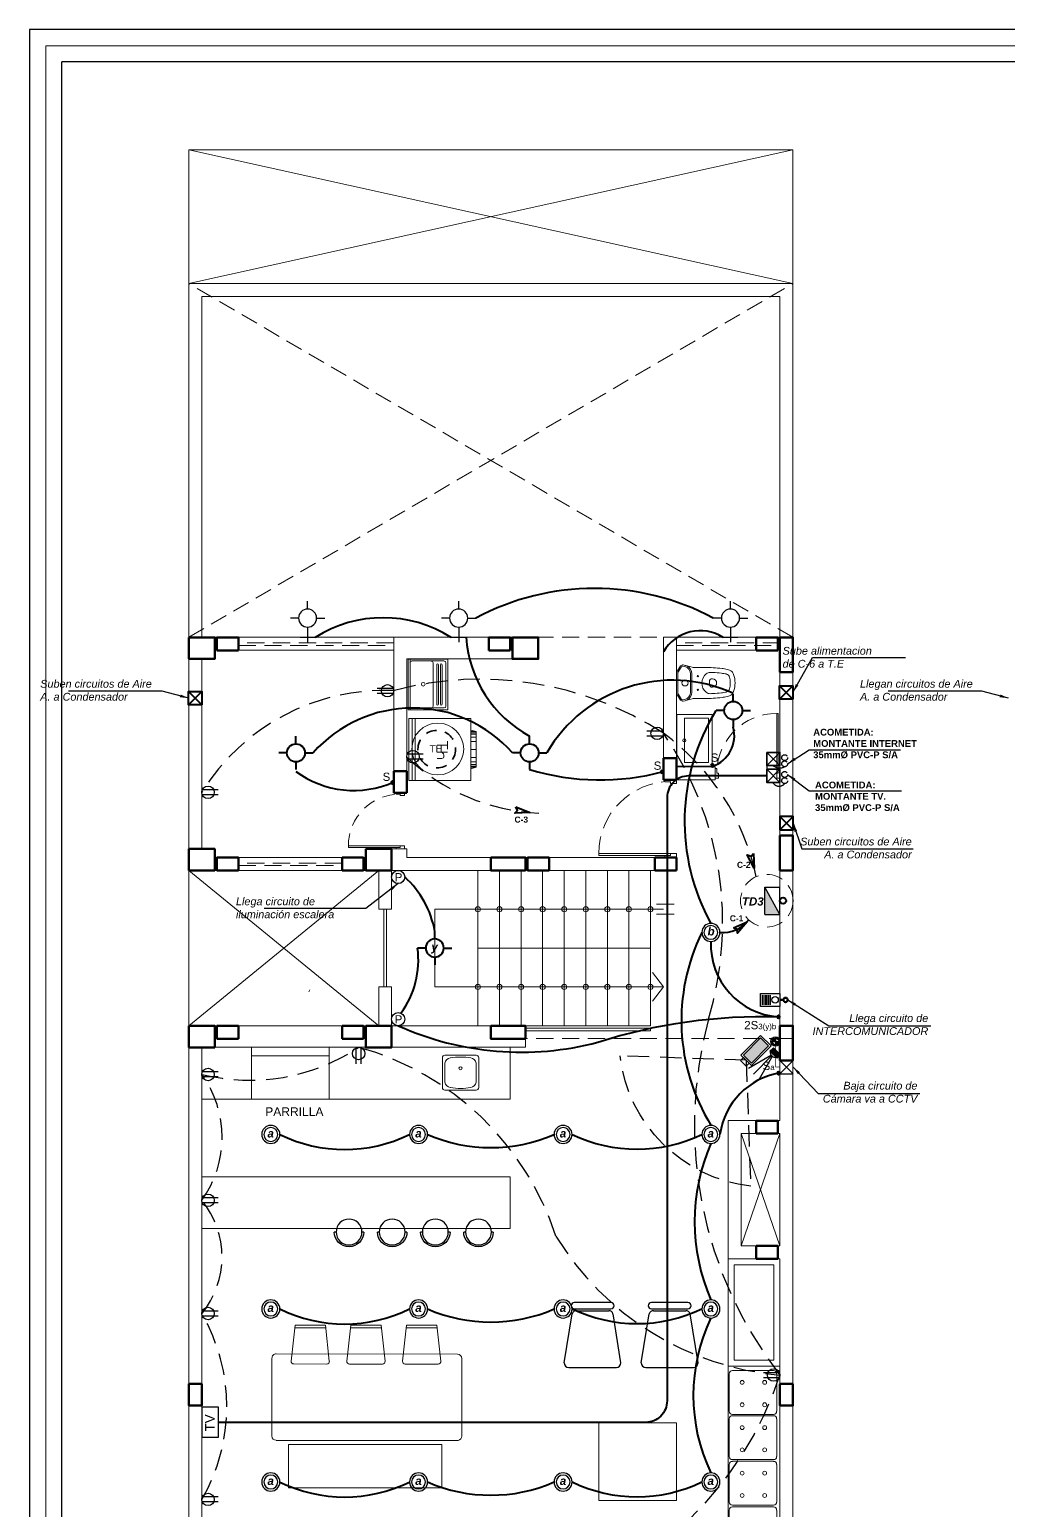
# Model space of a CAD drawing. Header units: millimetres. Extents: x 821 to 906, y 83 to 185.
# Drawn here: x 869.09 to 880.43, y 91.86 to 109.02 of the extents above; entities that cross this region are included whole.
import ezdxf

# ---------------------------------------------------------------- set-up
doc = ezdxf.new("R2010")
doc.units = ezdxf.units.MM
for name, pattern in [('ACAD_ISO04W100', [30, 24, -3, 0, -3]), ('ACAD_ISO05W100', [33, 24, -3, 0, -3, 0, -3]), ('ACAD_ISO12W100', [21, 12, -3, 0, -3, 0, -3]), ('DASHED', [0.75, 0.5, -0.25]), ('HIDDEN', [0.375, 0.25, -0.125]), ('HIDDEN2', [0.1875, 0.125, -0.0625])]:
    doc.linetypes.add(name, pattern=pattern)
for name, color, linetype, lineweight in [('ACOMETIDA', 6, 'ACAD_ISO04W100', 60), ('C.EMPOTRADO EN PARED Y TECHO', 210, 'Continuous', 40), ('Centros de Luz', 150, 'Continuous', 30), ('COLUMNAS', 3, 'Continuous', 80), ('IE-circuito alumbrado', 30, 'Continuous', 40), ('INTERRUPTORES', 1, 'Continuous', 25), ('Muro Alto', 1, 'Continuous', 80), ('MURO ALTO.IZQ', 7, 'Continuous', 60), ('Muro sin techar', 160, 'Continuous', 40), ('P6', 255, 'Continuous', 20), ('PISO BAJO', 252, 'Continuous', 5), ('red alumbrado', 41, 'Continuous', 35), ('red tomacorriente', 25, 'Continuous', 30), ('redaguacaliente', 30, 'ACAD_ISO12W100', 50), ('REDTVCABLE', 140, 'TV_LINE', 40), ('TD', 132, 'Continuous', 25), ('TEXTL', 142, 'Continuous', 18), ('TEXTODESAG.', 135, 'Continuous', 18)]:
    doc.layers.add(name, color=color, linetype=linetype, lineweight=lineweight)
for name, color, linetype in [('Instcctv_Simbología', 252, 'Continuous'), ('MOBI. 01', 7, 'Continuous'), ('Sanitarios', 135, 'Continuous'), ('SIMBOLO', 2, 'Continuous'), ('Textos', 143, 'Continuous')]:
    doc.layers.add(name, color=color, linetype=linetype)
doc.styles.add('david', font='arialbi.ttf', dxfattribs={"height": 0.05})
doc.styles.add('Ejes', font='arial.ttf', dxfattribs={"height": 0.2})
doc.styles.add('Jocope', font='arialbd.ttf', dxfattribs={"height": 0.12})
doc.styles.add('R120-50', font='romans.shx', dxfattribs={"width": 1.3, "height": 0.12})
doc.styles.add('style1', font='arial.ttf')
doc.styles.add('style4', font='verdanab.ttf', dxfattribs={"height": 0.1})
doc.styles.add('textcosan', font='verdana.ttf', dxfattribs={"height": 0.1})
doc.styles.add('textos01', font='arial.ttf', dxfattribs={"height": 0.15})
doc.linetypes.add('TV_LINE', pattern='A,12.7,-5.08,["TV",Standard,S=2.54,R=0,X=-2.54,Y=-1.27],-6.35', length=24.13)
doc.dimstyles.new('dimension horizontal', dxfattribs={"dimtxt": 0.08, "dimasz": 0.1, "dimexe": 0.15, "dimexo": 0.3, "dimgap": 0.01, "dimtad": 2, "dimtih": 1, "dimtoh": 1, "dimzin": 1, "dimtxsty": 'style4', "dimblk": 'ARCHTICK', "dimcen": 0.08, "dimadec": 0, "dimazin": 0, "dimtfac": 1, "dimtmove": 0, "dimatfit": 3, "dimfxl": 1, "dimarcsym": 0})

# ---------------------------------------------------------------- blocks, each defined once
blk = doc.blocks.new('gregergeww')
at = {"layer": 'Instcctv_Simbología'}
blk.add_hatch(color=256, dxfattribs=at).paths.add_polyline_path([(475.61, 93.998), (475.61, 93.719), (475.479, 93.719), (475.479, 93.998)])
at = {"layer": 'Instcctv_Simbología', "linetype": 'HIDDEN'}
for q in [(474.474, 95.018), (476.61, 95.014)]:
    blk.add_line((475.544, 94.02), q, dxfattribs=at)
at = {"layer": 'Instcctv_Simbología'}
for points in [[(475.497, 94.02), (475.592, 94.02), (475.592, 94.069), (475.497, 94.069)], [(475.458, 94.02), (475.631, 94.02), (475.631, 93.698), (475.458, 93.698)], [(475.479, 93.998), (475.61, 93.998), (475.61, 93.719), (475.479, 93.719)]]:
    blk.add_lwpolyline(points, close=True, dxfattribs=at)
at = {"layer": 'Instcctv_Simbología', "linetype": 'HIDDEN'}
blk.add_arc((475.54, 93.669), 1.719, 51.4659, 128.3106, dxfattribs=at)
blk = doc.blocks.new('gtgerger')
at = {"layer": 'Instcctv_Simbología'}
blk.add_hatch(color=256, dxfattribs=at).paths.add_polyline_path([(475.648, 92.073), (475.648, 92.182), (475.423, 92.182), (475.423, 92.073)])
for p, q in [((475.511, 92.22), (475.354, 92.808)), ((475.525, 92.221), (475.525, 92.813)), ((475.539, 92.22), (475.697, 92.808))]:
    blk.add_line(p, q, dxfattribs=at)
blk.add_lwpolyline([(475.423, 92.073), (475.423, 92.182), (475.648, 92.182), (475.648, 92.073)], close=True, dxfattribs=at)
blk.add_arc((475.535, 92.109), 0.119, 37.857, 142.143, dxfattribs=at)
blk = doc.blocks.new('A$C14293B70')
h = blk.add_hatch(color=140)
h.paths.add_polyline_path([(0, 0.138), (0, 0.117, -0.414214), (0.048, 0.069), (0.069, 0.069, 0.414214)])
h.paths.add_polyline_path([(0, 0.02, -0.414214), (-0.048, 0.069), (-0.069, 0.069, 0.414214), (0, 0)])
for points in [[(0, 0.117, 0.414214), (-0.048, 0.069), (0, 0.069)], [(0.048, 0.069), (0, 0.069), (0, 0.02, 0.414214)]]:
    blk.add_hatch(color=140).paths.add_polyline_path(points)
at = {"color": 140}
for points in [[(-0.069, 0.069), (0.069, 0.069)], [(0, 0.138), (0, 0)]]:
    blk.add_lwpolyline(points, dxfattribs=at)
for radius in [0.0688, 0.0483]:
    blk.add_circle((0, 0.069), radius, dxfattribs=at)
blk = doc.blocks.new('BGFBGFBGF')
at = {"color": 140, "linetype": 'HIDDEN'}
for p, q in [((355.997, 53.688, 0), (356.15, 53.534, 0)), ((355.997, 53.534, 0), (356.15, 53.688, 0)), ((355.997, 53.534, 0), (356.15, 53.534, 0))]:
    blk.add_line(p, q, dxfattribs=at)
at = {"color": 140, "linetype": 'HIDDEN', "const_width": 0.00777, "elevation": 0}
blk.add_lwpolyline([(355.947, 53.854), (355.947, 53.611), (355.998, 53.611)], dxfattribs=at)
blk.add_lwpolyline([(355.997, 53.688), (356.15, 53.688), (356.15, 53.534), (355.997, 53.534)], close=True, dxfattribs=at)
at = {"xscale": -1, "rotation": 135.0000536634418}
blk.add_blockref('gregergeww', (85.829, 456.431, 0), dxfattribs=at)
at = {"color": 5, "xscale": 0.7795375050832307, "yscale": 0.7795375050832307, "zscale": 0.7795375050832307, "rotation": 5.433382205965887e-05}
blk.add_blockref('A$C14293B70', (355.947, 53.854, 0), dxfattribs=at)
at = {"xscale": -0.5092615074727106, "yscale": 0.5092615074727106, "zscale": 0.5092615074727106, "rotation": 135.2590847352931}
blk.add_blockref('gtgerger', (216.954, 257.564, 0), dxfattribs=at)
blk = doc.blocks.new('REFREFREC')
at = {"layer": 'COLUMNAS', "color": 1, "lineweight": 80, "ltscale": 0.2}
for points in [[(10642.191, -16633.204), (10642.491, -16633.204), (10642.491, -16633.454), (10642.191, -16633.454)], [(10645.941, -16633.204), (10646.241, -16633.204), (10646.241, -16633.454), (10645.941, -16633.454)], [(10649.041, -16633.606), (10649.191, -16633.606), (10649.191, -16633.204), (10649.041, -16633.204)], [(10649.041, -16635.904), (10649.191, -16635.904), (10649.191, -16635.501), (10649.041, -16635.501)], [(10642.191, -16635.654), (10642.491, -16635.654), (10642.491, -16635.904), (10642.191, -16635.904)], [(10644.241, -16635.654), (10644.541, -16635.654), (10644.541, -16635.904), (10644.241, -16635.904)], [(10645.689, -16635.754), (10645.689, -16635.904), (10646.091, -16635.904), (10646.091, -16635.754)], [(10642.191, -16637.704), (10642.491, -16637.704), (10642.491, -16637.954), (10642.191, -16637.954)], [(10644.241, -16637.704), (10644.541, -16637.704), (10644.541, -16637.954), (10644.241, -16637.954)], [(10645.689, -16637.704), (10645.689, -16637.854), (10646.091, -16637.854), (10646.091, -16637.704)], [(10649.041, -16638.106), (10649.191, -16638.106), (10649.191, -16637.704), (10649.041, -16637.704)], [(10642.341, -16641.854), (10642.191, -16641.854), (10642.191, -16642.104), (10642.341, -16642.104)], [(10649.191, -16641.854), (10649.041, -16641.854), (10649.041, -16642.104), (10649.191, -16642.104)], [(10642.192, -16644.559), (10642.342, -16644.559), (10642.342, -16644.257), (10642.192, -16644.257)], [(10649.191, -16644.304), (10649.041, -16644.304), (10649.041, -16644.554), (10649.191, -16644.554)], [(10642.341, -16645.254), (10642.191, -16645.254), (10642.191, -16645.554), (10642.341, -16645.554)]]:
    blk.add_lwpolyline(points, close=True, dxfattribs=at)
at = {"layer": 'Muro Alto', "color": 6, "linetype": 'HIDDEN', "lineweight": 60}
for points in [[(10642.766, -16633.354), (10642.766, -16633.204), (10642.516, -16633.204), (10642.516, -16633.354)], [(10645.916, -16633.354), (10645.916, -16633.204), (10645.666, -16633.204), (10645.666, -16633.354)], [(10649.016, -16633.354), (10649.016, -16633.204), (10648.766, -16633.204), (10648.766, -16633.354)], [(10647.691, -16634.854), (10647.841, -16634.854), (10647.841, -16634.604), (10647.691, -16634.604)], [(10644.566, -16635.004), (10644.716, -16635.004), (10644.716, -16634.754), (10644.566, -16634.754)], [(10642.766, -16635.904), (10642.766, -16635.754), (10642.516, -16635.754), (10642.516, -16635.904)], [(10644.216, -16635.904), (10644.216, -16635.754), (10643.966, -16635.754), (10643.966, -16635.904)], [(10646.366, -16635.904), (10646.366, -16635.754), (10646.116, -16635.754), (10646.116, -16635.904)], [(10647.841, -16635.904), (10647.841, -16635.754), (10647.591, -16635.754), (10647.591, -16635.904)], [(10642.766, -16637.854), (10642.766, -16637.704), (10642.516, -16637.704), (10642.516, -16637.854)], [(10644.216, -16637.854), (10644.216, -16637.704), (10643.966, -16637.704), (10643.966, -16637.854)], [(10649.016, -16638.954), (10649.016, -16638.804), (10648.766, -16638.804), (10648.766, -16638.954)], [(10649.016, -16640.404), (10649.016, -16640.254), (10648.766, -16640.254), (10648.766, -16640.404)]]:
    blk.add_lwpolyline(points, close=True, dxfattribs=at)
blk = doc.blocks.new('puertas sss')
at = {"color": 251, "lineweight": 0, "true_color": 0x636466}
for p, q in [((2962.35, 159.017), (2962.215, 159.017)), ((2962.215, 159.017), (2962.215, 158.972)), ((2962.35, 159.017), (2962.215, 159.017)), ((2962.215, 158.972), (2962.282, 158.972)), ((2962.282, 158.972), (2962.282, 158.994)), ((2962.282, 158.994), (2962.35, 158.994)), ((2962.35, 158.994), (2962.35, 159.017)), ((2962.215, 158.117), (2962.215, 158.162)), ((2962.215, 158.162), (2962.282, 158.162)), ((2962.35, 158.117), (2962.215, 158.117)), ((2962.35, 158.117), (2962.215, 158.117)), ((2962.282, 158.162), (2962.282, 158.139)), ((2962.282, 158.139), (2962.282, 158.162)), ((2962.282, 158.162), (2963.115, 158.162)), ((2962.282, 158.139), (2962.35, 158.139)), ((2963.115, 158.139), (2962.282, 158.139)), ((2962.35, 158.139), (2962.35, 158.117)), ((2963.115, 158.162), (2963.115, 158.139))]:
    blk.add_line(p, q, dxfattribs=at)
at = {"color": 251, "linetype": 'HIDDEN', "lineweight": 0, "ltscale": 0.8, "true_color": 0x636466}
blk.add_arc((2962.282, 158.162), 0.833, 0, 90, dxfattribs=at)
blk = doc.blocks.new('poza lavaropa')
at = {"color": 251, "lineweight": 0, "true_color": 0x636466}
for p, q in [((3035.289, 158.071), (3035.748, 158.071)), ((3035.332, 158.05), (3035.706, 158.05)), ((3035.578, 158.028), (3035.578, 157.527)), ((3035.727, 158.028), (3035.727, 157.527)), ((3035.748, 158.071), (3035.748, 157.484)), ((3035.706, 157.506), (3035.332, 157.506)), ((3035.748, 157.484), (3035.289, 157.484))]:
    blk.add_line(p, q, dxfattribs=at)
for points in [[(3035.289, 158.071), (3035.289, 157.484)], [(3035.311, 157.484), (3035.311, 158.071)], [(3035.621, 158.007), (3035.621, 157.548)], [(3035.642, 158.007), (3035.642, 157.548)], [(3035.663, 158.007), (3035.663, 157.548)], [(3035.685, 158.007), (3035.685, 157.548)]]:
    blk.add_lwpolyline(points, dxfattribs=at)
blk.add_circle((3035.464, 157.78), 0.0213, dxfattribs=at)
for centre, radius, start, end in [((3035.332, 158.028), 0.0212, 89.9999, 179.9999), ((3035.557, 158.028), 0.0212, 359.9999, 89.9999), ((3035.706, 158.028), 0.0212, 359.9999, 89.9999), ((3035.631, 158.007), 0.0106, 359.9999, 179.9999), ((3035.674, 158.007), 0.0106, 359.9999, 179.9999), ((3035.332, 157.527), 0.0212, 179.9999, 269.9999), ((3035.557, 157.527), 0.0212, 269.9999, 359.9999), ((3035.631, 157.548), 0.0106, 179.9999, 359.9999), ((3035.674, 157.548), 0.0106, 179.9999, 359.9999), ((3035.706, 157.527), 0.0212, 269.9999, 359.9999)]:
    blk.add_arc(centre, radius, start, end, dxfattribs=at)
blk = doc.blocks.new('lavaseca')
at = {"color": 251, "lineweight": 0, "true_color": 0x636466}
for p, q in [((3035.33, 158.124), (3035.33, 158.844)), ((3035.33, 158.844), (3036.05, 158.844)), ((3035.37, 158.844), (3035.37, 158.124)), ((3035.405, 158.844), (3035.405, 158.124)), ((3036.05, 158.844), (3036.05, 158.124)), ((3036.111, 158.691), (3036.05, 158.691)), ((3036.111, 158.676), (3036.05, 158.676)), ((3036.111, 158.66), (3036.05, 158.66)), ((3036.111, 158.627), (3036.05, 158.627)), ((3036.111, 158.576), (3036.05, 158.576)), ((3036.111, 158.484), (3036.05, 158.484)), ((3036.111, 158.393), (3036.05, 158.393)), ((3036.111, 158.341), (3036.05, 158.341)), ((3036.111, 158.309), (3036.05, 158.309)), ((3036.111, 158.293), (3036.05, 158.293)), ((3036.111, 158.278), (3036.05, 158.278)), ((3035.33, 158.124), (3036.05, 158.124))]:
    blk.add_line(p, q, dxfattribs=at)
blk.add_lwpolyline([(3036.05, 158.71), (3036.05, 158.259), (3036.111, 158.278), (3036.111, 158.691)], close=True, dxfattribs=at)
blk = doc.blocks.new('dfbdb')
at = {"color": 251, "lineweight": 0, "true_color": 0x636466, "elevation": 0}
for points in [[(3106.067, -99.512), (3106.067, -98.842), (3106.527, -98.842), (3106.527, -99.512)], [(3106.167, -99.462), (3106.167, -98.892), (3106.477, -98.892), (3106.477, -99.462)]]:
    blk.add_lwpolyline(points, close=True, dxfattribs=at)
at = {"color": 251, "lineweight": 0, "true_color": 0x636466}
blk.add_circle((3106.164, -99.177, 0), 0.02, dxfattribs=at)
blk = doc.blocks.new('ino')
at = {"color": 251, "lineweight": 0, "true_color": 0x636466, "extrusion": (-0.000695462, -1.32202e-15, 1)}
for p, q in [((2966.547, 159.634, 0), (2966.547, 159.742, 0)), ((2966.606, 159.828, 0), (2966.63, 159.823, 0)), ((2966.697, 159.634, 0), (2966.697, 159.74, 0)), ((2966.712, 159.634, 0), (2966.712, 159.74, 0)), ((2966.547, 159.634, 0), (2966.547, 159.525, 0)), ((2966.697, 159.634, 0), (2966.697, 159.527, 0)), ((2966.712, 159.634, 0), (2966.712, 159.527, 0)), ((2966.917, 159.661, 0), (2966.917, 159.634, 0)), ((2966.917, 159.607, 0), (2966.917, 159.634, 0)), ((2966.952, 159.681, 0), (2966.937, 159.681, 0)), ((2966.952, 159.587, 0), (2966.937, 159.587, 0)), ((2966.606, 159.439, 0), (2966.63, 159.444, 0))]:
    blk.add_line(p, q, dxfattribs=at)
at = {"color": 251, "lineweight": 0, "true_color": 0x636466, "extrusion": (-0.000695462, -1.32202e-15, 1), "elevation": -2.063}
blk.add_lwpolyline([(2967.173, 159.767, 0.105815), (2967.12, 159.792, 0.021734), (2967.06, 159.802, 0.017071), (2966.958, 159.811, 0.008371), (2966.871, 159.814), (2966.735, 159.814, -0.060284), (2966.716, 159.816), (2966.651, 159.832, 0.050432), (2966.632, 159.838), (2966.609, 159.843, 0.296342), (2966.58, 159.832, 0.045212), (2966.534, 159.755, 0.112247), (2966.531, 159.742), (2966.531, 159.634), (2966.531, 159.525, 0.112247), (2966.534, 159.513, 0.045212), (2966.58, 159.435, 0.296342), (2966.609, 159.424), (2966.632, 159.429, 0.049523), (2966.651, 159.435), (2966.652, 159.436), (2966.716, 159.451, -0.060284), (2966.735, 159.454), (2966.871, 159.454, 0.008371), (2966.958, 159.457, 0.017071), (2967.06, 159.466, 0.021734), (2967.12, 159.476, 0.105815), (2967.173, 159.501, 0.128647), (2967.195, 159.535, 0.084162), (2967.211, 159.634, 0.083997), (2967.195, 159.733, 0.128647)], format="xyb", close=True, dxfattribs=at)
at = {"color": 251, "lineweight": 0, "true_color": 0x636466, "extrusion": (-0.000695462, -1.32202e-15, 1)}
for centre, radius in [((2966.631, 159.634, -2.063), 0.035), ((2966.631, 159.634, -2.063), 0.035), ((2966.78, 159.714, -2.063), 0.0075), ((2966.78, 159.554, -2.063), 0.0075)]:
    blk.add_circle(centre, radius, dxfattribs=at)
for centre, radius, start, end in [((2966.559, 159.742, -2.063), 0.013, 154.382, 180), ((2966.985, 159.538, -2.063), 0.485, 144.0272, 154.382), ((2966.603, 159.816, -2.063), 0.013, 78, 144.0272), ((2966.611, 159.74, -2.063), 0.085, 0, 78), ((2966.611, 159.74, -2.063), 0.1, 0, 66.4517), ((2966.967, 159.634, -2.063), 0.14, 130.1762, 180.0038), ((2966.921, 159.687, -2.063), 0.07, 87.777, 130.0983), ((2966.825, 157.214, -2.063), 2.545, 87.0658, 87.777), ((2966.877, 158.313, -2.063), 1.445, 83.0015, 86.9136), ((2966.975, 159.107, -2.063), 0.645, 78.0475, 83.0279), ((2967.088, 159.655, -2.063), 0.085, 72.2801, 76.8274), ((2967.099, 159.689, -2.063), 0.05, 15.6837, 72.2801), ((2966.966, 159.634, -2.063), 0.14, 180, 229.9017), ((2966.936, 159.661, -2.063), 0.02, 90, 180), ((2966.936, 159.607, -2.063), 0.02, 180, 270), ((2966.951, 159.634, -2.063), 0.047, 0, 90), ((2966.951, 159.634, -2.063), 0.047, 270, 0), ((2967.099, 159.579, -2.063), 0.05, 287.7199, 344.3163), ((2966.91, 159.636, -2.063), 0.246, 359.56, 15.6385), ((2966.911, 159.631, -2.063), 0.245, 344.3163, 0.4411), ((2966.559, 159.525, -2.063), 0.013, 180, 205.618), ((2966.985, 159.729, -2.063), 0.485, 205.618, 215.9728), ((2966.603, 159.452, -2.063), 0.013, 215.9728, 282), ((2966.611, 159.527, -2.063), 0.085, 282, 0), ((2966.611, 159.527, -2.063), 0.1, 293.3405, 0), ((2966.921, 159.58, -2.063), 0.07, 229.9017, 272.223), ((2966.825, 162.053, -2.063), 2.545, 272.223, 272.9342), ((2966.877, 160.954, -2.063), 1.445, 273.0864, 276.9985), ((2966.975, 160.16, -2.063), 0.645, 276.9721, 281.9525), ((2967.088, 159.612, -2.063), 0.085, 283.1726, 287.7199)]:
    blk.add_arc(centre, radius, start, end, dxfattribs=at)
blk = doc.blocks.new('BANQUETA DE BAR')
for p, q in [((3014.848, 163.71), (3014.848, 163.685)), ((3014.848, 163.335), (3014.848, 163.31))]:
    blk.add_line(p, q)
blk.add_circle((3014.848, 163.51), 0.175)
blk.add_arc((3014.848, 163.51), 0.2, 90, 270)
blk = doc.blocks.new('rgergeg')
at = {"color": 251, "lineweight": 0, "true_color": 0x636466}
for p, q in [((10594.564, -16435.25), (10594.564, -16435.611)), ((10594.594, -16435.22), (10594.939, -16435.22)), ((10594.655, -16435.25), (10594.878, -16435.25)), ((10594.969, -16435.25), (10594.969, -16435.611)), ((10594.655, -16435.611), (10594.878, -16435.611)), ((10594.594, -16435.641), (10594.939, -16435.641))]:
    blk.add_line(p, q, dxfattribs=at)
blk.add_circle((10594.716, -16435.43), 0.0185, dxfattribs=at)
blk.add_circle((10594.716, -16435.43), 0.0185, dxfattribs=at)
for centre, radius, start, end in [((10594.594, -16435.25), 0.03, 90, 180), ((10594.668, -16435.324), 0.075, 100.1148, 170.9213), ((10594.787, -16434.481), 0.75, 259.8852, 259.8855), ((10594.787, -16435.989), 0.75, 100.1145, 100.1148), ((10594.747, -16434.481), 0.75, 280.1145, 280.1148), ((10594.865, -16435.324), 0.075, 9.0787, 79.8852), ((10594.747, -16435.989), 0.75, 79.8852, 79.8855), ((10594.939, -16435.25), 0.03, 0, 90), ((10595.335, -16435.431), 0.75, 170.9213, 189.0787), ((10594.199, -16435.431), 0.75, 350.9213, 9.0787), ((10594.594, -16435.611), 0.03, 180, 270), ((10594.668, -16435.537), 0.075, 189.0787, 259.8852), ((10594.787, -16434.873), 0.75, 259.8852, 259.8855), ((10594.865, -16435.537), 0.075, 280.1148, 350.9213), ((10594.747, -16434.873), 0.75, 280.1145, 280.1148), ((10594.939, -16435.611), 0.03, 270, 0)]:
    blk.add_arc(centre, radius, start, end, dxfattribs=at)
blk = doc.blocks.new('geregg')
for p, q in [((10539, -16462.427), (10539.092, -16461.858)), ((10539.541, -16461.729), (10539.117, -16461.729)), ((10539.117, -16461.801), (10539.541, -16461.801)), ((10539.141, -16461.822), (10539.516, -16461.822)), ((10539.658, -16462.427), (10539.566, -16461.858)), ((10539.052, -16462.479), (10539.606, -16462.479))]:
    blk.add_line(p, q)
for centre, radius, start, end in [((10539.117, -16461.765), 0.0362, 90, 270), ((10539.141, -16461.874), 0.0517, 90, 162.3507), ((10539.516, -16461.874), 0.0517, 17.6493, 90), ((10539.541, -16461.765), 0.0362, 270, 90), ((10539.052, -16462.427), 0.0517, 180, 270), ((10539.606, -16462.427), 0.0517, 270, 0)]:
    blk.add_arc(centre, radius, start, end)
blk = doc.blocks.new('TH5G5')
at = {"color": 251, "lineweight": 0, "true_color": 0x636466}
for p, q in [((855.751, 182.825), (848.751, 182.825)), ((848.751, 182.825), (848.751, 162.825)), ((848.751, 181.275), (855.751, 182.825)), ((855.751, 181.275), (848.751, 182.825)), ((855.751, 162.825), (855.751, 182.825)), ((855.751, 181.275), (848.751, 181.275)), ((855.601, 181.125), (848.901, 181.125)), ((848.901, 181.125), (848.901, 177.175)), ((855.601, 171.575), (855.601, 181.125)), ((854.251, 175.525), (854.251, 177.175)), ((854.251, 177.175), (855.751, 177.175)), ((854.401, 177.025), (854.401, 177.175)), ((848.901, 176.925), (848.901, 174.725)), ((854.401, 175.675), (854.401, 177.025)), ((854.401, 177.025), (855.601, 177.025)), ((854.251, 175.525), (854.401, 175.525)), ((854.401, 175.675), (854.851, 175.675)), ((854.401, 175.525), (854.851, 175.525)), ((854.401, 175.525), (854.401, 175.48)), ((854.851, 175.525), (854.851, 175.675)), ((851.126, 175.375), (851.276, 175.375)), ((854.401, 174.67), (854.401, 174.475)), ((849.051, 174.625), (850.801, 174.625)), ((848.901, 174.475), (848.751, 174.475)), ((848.901, 174.475), (848.901, 174.475)), ((848.901, 174.475), (850.951, 174.475)), ((851.101, 174.475), (851.101, 174.025)), ((851.101, 174.475), (854.401, 174.475)), ((851.101, 174.025), (851.101, 174.475)), ((852.101, 173.575), (852.101, 174.475)), ((852.351, 173.575), (852.351, 174.475)), ((852.601, 173.575), (852.601, 174.475)), ((852.851, 173.575), (852.851, 174.475)), ((853.101, 173.575), (853.101, 174.475)), ((853.351, 173.575), (853.351, 174.475)), ((853.601, 173.575), (853.601, 174.475)), ((853.851, 173.575), (853.851, 174.475)), ((854.101, 173.575), (854.101, 174.475)), ((851.101, 174.025), (850.951, 174.025)), ((851.601, 173.125), (851.601, 174.025)), ((854.169, 174.082), (854.375, 174.082)), ((854.169, 173.968), (854.375, 173.968)), ((854.101, 173.575), (852.101, 173.575)), ((852.101, 172.675), (852.101, 173.575)), ((852.351, 172.675), (852.351, 173.575)), ((852.601, 172.675), (852.601, 173.575)), ((852.851, 172.675), (852.851, 173.575)), ((853.101, 172.675), (853.101, 173.575)), ((853.351, 172.675), (853.351, 173.575)), ((853.601, 172.675), (853.601, 173.575)), ((853.851, 172.675), (853.851, 173.575)), ((854.101, 172.675), (854.101, 173.575)), ((851.101, 173.125), (850.951, 173.125)), ((851.101, 173.125), (851.101, 172.675)), ((851.101, 172.675), (851.101, 173.125)), ((852.101, 173.125), (851.601, 173.125)), ((848.901, 172.675), (848.751, 172.675)), ((848.901, 172.675), (850.951, 172.675)), ((851.101, 172.675), (854.101, 172.675)), ((852.651, 172.645), (854.101, 172.645)), ((852.651, 172.615), (854.101, 172.615)), ((854.101, 172.615), (854.101, 172.645)), ((855.601, 172.525), (855.751, 172.525)), ((849.477, 172.425), (849.477, 171.825)), ((850.377, 172.425), (850.377, 171.825)), ((852.476, 171.825), (852.476, 172.425)), ((848.901, 171.825), (852.476, 171.825)), ((855.601, 170.125), (855.151, 171.425)), ((855.601, 170.125), (855.601, 171.425)), ((848.901, 170.925), (852.476, 170.925)), ((852.476, 170.325), (852.476, 170.925)), ((848.901, 170.325), (852.476, 170.325)), ((855.601, 165.975), (855.601, 169.975))]:
    blk.add_line(p, q, dxfattribs=at)
for points in [[(848.751, 182.825), (855.751, 182.825), (855.751, 162.825), (848.751, 162.825)], [(848.751, 177.175), (848.751, 181.275), (855.751, 181.275), (855.751, 177.175), (855.601, 177.175), (855.601, 181.125), (848.901, 181.125), (848.901, 177.175)], [(850.951, 174.025), (850.951, 174.475), (848.751, 174.475), (848.751, 177.175), (852.801, 177.175), (852.801, 176.925), (851.276, 176.925), (851.276, 175.375), (851.126, 175.375), (851.126, 177.025), (849.051, 177.025), (849.051, 176.925), (848.901, 176.925), (848.901, 174.725), (849.051, 174.725), (849.051, 174.625), (850.801, 174.625), (850.801, 174.725), (851.276, 174.725), (851.276, 174.625), (854.401, 174.625), (854.401, 174.475), (851.101, 174.475), (851.101, 174.025)], [(855.601, 165.825), (855.751, 165.825), (855.751, 177.175), (854.251, 177.175), (854.251, 175.525), (854.851, 175.525), (854.851, 175.675), (854.401, 175.675), (854.401, 177.025), (855.601, 177.025), (855.601, 171.575), (855.001, 171.575), (855.001, 169.975), (855.601, 169.975)], [(851.011, 174.025), (851.011, 173.125), (851.041, 173.125), (851.041, 174.025)], [(848.751, 166.425), (848.901, 166.425), (848.901, 172.425), (852.651, 172.425), (852.651, 172.675), (851.101, 172.675), (851.101, 173.125), (850.951, 173.125), (850.951, 172.675), (848.751, 172.675)], [(849.477, 171.825), (849.477, 172.325), (850.377, 172.325), (850.377, 171.825)], [(855.151, 171.425), (855.601, 171.425), (855.601, 170.125), (855.151, 170.125)], [(855.151, 171.425), (855.601, 171.425), (855.601, 170.125), (855.151, 170.125)], [(855.001, 168.73), (855.601, 168.73), (855.601, 169.975), (855.001, 169.975)], [(855.071, 168.8), (855.531, 168.8), (855.531, 169.905), (855.071, 169.905)], [(853.501, 167.175), (854.401, 167.175), (854.401, 168.075), (853.501, 168.075)]]:
    blk.add_lwpolyline(points, close=True, dxfattribs=at)
for points in [[(848.751, 177.175), (851.876, 177.175)], [(851.126, 177.175), (851.126, 175.375)], [(848.901, 175.725), (848.901, 176.925)], [(848.751, 172.675), (850.951, 174.475)], [(850.951, 172.675), (848.751, 174.475)], [(854.101, 174.475), (854.101, 173.575)], [(854.251, 174.025), (851.601, 174.025)], [(854.101, 173.575), (854.101, 172.675)], [(854.251, 173.125), (854.125, 173.29)], [(854.251, 173.125), (852.101, 173.125)], [(854.251, 173.125), (854.125, 172.96)], [(855.601, 169.975), (855.001, 169.975), (855.001, 171.575), (855.601, 171.575)], [(855.751, 171.575), (855.751, 171.575), (855.751, 169.975)], [(855.601, 171.425), (855.151, 170.125)], [(855.001, 169.975), (855.001, 168.73), (855.601, 168.73)], [(855.001, 168.73), (855.001, 166.575), (852.476, 166.575)]]:
    blk.add_lwpolyline(points, dxfattribs=at)
for centre in [(852.101, 174.025), (852.351, 174.025), (852.601, 174.025), (852.851, 174.025), (853.101, 174.025), (853.351, 174.025), (853.601, 174.025), (853.851, 174.025), (854.101, 174.025), (852.101, 173.125), (852.351, 173.125), (852.601, 173.125), (852.851, 173.125), (853.101, 173.125), (853.351, 173.125), (853.601, 173.125), (853.851, 173.125), (854.101, 173.125)]:
    blk.add_circle(centre, 0.03, dxfattribs=at)
blk.add_open_spline([(850.142, 173.069), (850.146, 173.078), (850.149, 173.086), (850.152, 173.091)], degree=3, dxfattribs=at)
at = {"layer": 'MOBI. 01', "color": 251, "lineweight": 0, "true_color": 0x636466}
for p, q in [((849.937, 168.789), (849.983, 169.206)), ((850.333, 169.205), (849.983, 169.206)), ((850.333, 169.175), (849.983, 169.176)), ((850.379, 168.789), (850.333, 169.205)), ((850.583, 168.788), (850.629, 169.205)), ((850.979, 169.205), (850.629, 169.205)), ((850.979, 169.205), (850.629, 169.205)), ((850.979, 169.175), (850.629, 169.175)), ((850.979, 169.175), (850.629, 169.175)), ((851.025, 168.788), (850.979, 169.205)), ((851.228, 168.788), (851.275, 169.205)), ((851.625, 169.204), (851.275, 169.205)), ((851.625, 169.204), (851.275, 169.205)), ((851.625, 169.174), (851.275, 169.175)), ((851.671, 168.788), (851.625, 169.204)), ((849.764, 168.872), (851.864, 168.87)), ((849.713, 168.37), (849.714, 168.822)), ((849.967, 168.756), (850.35, 168.755)), ((850.612, 168.755), (850.995, 168.755)), ((851.258, 168.755), (851.641, 168.754)), ((851.914, 168.369), (851.914, 168.82)), ((849.713, 167.921), (849.713, 168.37)), ((851.913, 167.919), (851.914, 168.369)), ((849.763, 167.87), (851.873, 167.87))]:
    blk.add_line(p, q, dxfattribs=at)
blk.add_lwpolyline([(851.681, 167.822), (849.906, 167.822), (849.906, 167.322), (851.681, 167.322)], close=True, dxfattribs=at)
for centre, radius, start, end in [((849.764, 168.822), 0.05, 89.9545, 179.9545), ((851.864, 168.82), 0.05, 359.9255, 89.9255), ((849.967, 168.786), 0.03, 173.6144, 269.9545), ((850.35, 168.785), 0.03, 269.9545, 6.2947), ((850.612, 168.785), 0.03, 173.6144, 269.9545), ((850.612, 168.785), 0.03, 173.6144, 269.9545), ((850.995, 168.785), 0.03, 269.9545, 6.2947), ((851.258, 168.785), 0.03, 173.6144, 269.9545), ((851.641, 168.784), 0.03, 269.9545, 6.2947), ((849.763, 167.921), 0.05, 179.9545, 269.9545), ((851.863, 167.919), 0.05, 281.804, 359.9255)]:
    blk.add_arc(centre, radius, start, end, dxfattribs=at)
at = {"layer": 'Muro sin techar', "color": 251, "linetype": 'HIDDEN', "lineweight": 0, "ltscale": 0.8, "true_color": 0x636466}
for p, q in [((855.751, 177.175), (848.751, 181.275)), ((852.476, 172.525), (855.601, 172.525))]:
    blk.add_line(p, q, dxfattribs=at)
for points in [[(848.751, 177.175), (855.751, 181.275)], [(849.326, 177.08), (851.126, 177.08), (851.126, 177.11), (849.326, 177.11)], [(851.876, 177.175), (854.251, 177.175)], [(850.526, 174.56), (849.326, 174.56)], [(849.326, 174.53), (850.526, 174.53)]]:
    blk.add_lwpolyline(points, dxfattribs=at)
blk.add_lwpolyline([(854.401, 177.08), (855.601, 177.08), (855.601, 177.11), (854.401, 177.11)], close=True, dxfattribs=at)
at = {"layer": 'PISO BAJO', "color": 251, "lineweight": 0, "true_color": 0x636466}
for p, q in [((855.526, 168.679), (855.051, 168.679)), ((855.014, 168.207), (855.014, 168.642)), ((855.564, 168.207), (855.564, 168.642)), ((855.526, 168.17), (855.051, 168.17)), ((855.526, 168.156), (855.051, 168.156)), ((855.014, 167.684), (855.014, 168.119)), ((855.564, 167.684), (855.564, 168.119)), ((855.526, 167.647), (855.051, 167.647)), ((855.526, 167.628), (855.051, 167.628)), ((855.014, 167.156), (855.014, 167.59)), ((855.564, 167.156), (855.564, 167.59)), ((855.526, 167.119), (855.051, 167.119)), ((855.014, 166.627), (855.014, 167.062)), ((855.526, 167.099), (855.051, 167.099)), ((855.564, 166.627), (855.564, 167.062))]:
    blk.add_line(p, q, dxfattribs=at)
for centre in [(855.163, 168.542), (855.424, 168.542), (855.163, 168.283), (855.424, 168.283), (855.163, 168.018), (855.424, 168.018), (855.163, 167.76), (855.424, 167.76), (855.163, 167.49), (855.424, 167.49), (855.163, 167.231), (855.424, 167.231)]:
    blk.add_circle(centre, 0.0223, dxfattribs=at)
for centre, start, end in [((855.051, 168.642), 90, 180), ((855.526, 168.642), 0, 90), ((855.051, 168.207), 180, 270), ((855.051, 168.119), 90, 180), ((855.526, 168.207), 270, 0), ((855.526, 168.119), 0, 90), ((855.051, 167.684), 180, 270), ((855.051, 167.59), 90, 180), ((855.526, 167.684), 270, 0), ((855.526, 167.59), 0, 90), ((855.051, 167.156), 180, 270), ((855.526, 167.156), 270, 0), ((855.051, 167.062), 90, 180), ((855.526, 167.062), 0, 90)]:
    blk.add_arc(centre, 0.0372, start, end, dxfattribs=at)
at = {"layer": 'Sanitarios', "color": 251, "lineweight": 0, "true_color": 0x636466}
blk.add_circle((851.636, 175.881), 0.3, dxfattribs=at)
at = {"color": 251, "lineweight": 0, "true_color": 0x636466}
for name, p in [('REFREFREC', (-9793.44, 16810.378)), ('poza lavaropa', (-2183.997, 18.851)), ('ino', (-2112.131, 17.012, 0)), ('lavaseca', (-2184.03, 17.391)), ('geregg', (-9685.899, 16631.195)), ('geregg', (-9685.006, 16631.195))]:
    blk.add_blockref(name, p, dxfattribs=at)
for name, p, xscale, yscale, zscale, rotation in [('dfbdb', (-1927.147, 87.166, 0), -0.8955223880607751, 0.8955223880607751, 0.8955223880607751, 180), ('puertas sss', (987.365, -2292.969), 0.8333333333319859, 0.8333333333319859, 0.8333333333319859, 90), ('BANQUETA DE BAR', (710.456, -2413.871), -0.8571428571428572, 0.8571428571428572, 0.8571428571428572, 270), ('BANQUETA DE BAR', (710.956, -2413.871), -0.8571428571428572, 0.8571428571428572, 0.8571428571428572, 270), ('BANQUETA DE BAR', (711.456, -2413.871), -0.8571428571428572, 0.8571428571428572, 0.8571428571428572, 270), ('BANQUETA DE BAR', (711.956, -2413.871), -0.8571428571428572, 0.8571428571428572, 0.8571428571428572, 270)]:
    blk.add_blockref(name, p, dxfattribs=dict(at, xscale=xscale, yscale=yscale, zscale=zscale, rotation=rotation))
at = {"color": 251, "lineweight": 0, "true_color": 0x636466, "xscale": -1}
blk.add_blockref('puertas sss', (3816.616, 16.508), dxfattribs=at)
at = {"color": 251, "lineweight": 0, "true_color": 0x636466, "xscale": -0.7222222223919047, "yscale": 0.7222222223919047, "zscale": 0.7222222223919047}
blk.add_blockref('puertas sss', (2990.627, 60.529), dxfattribs=at)
at = {"color": 251, "lineweight": 0, "true_color": 0x636466, "xscale": -1, "rotation": 90}
blk.add_blockref('rgergeg', (-15583.531, 10766.897), dxfattribs=at)
at = {"color": 251, "lineweight": 0, "true_color": 0x636466, "insert": (849.636, 171.729), "char_height": 0.1, "attachment_point": 1, "style": 'style1'}
blk.add_mtext_dynamic_manual_height_columns('PARRILLA', width=1.00561, gutter_width=12.5, heights=[0], dxfattribs=at)
at = {"layer": 'Textos', "color": 251, "lineweight": 0, "true_color": 0x636466, "insert": (851.627, 175.861), "char_height": 0.12, "width": 1.9236, "attachment_point": 8, "rotation": 270, "style": 'R120-50'}
blk.add_mtext('Th', dxfattribs=at)
blk = doc.blocks.new('A$C3BCF1C71')
at = {"lineweight": -3}
blk.add_hatch(color=256, dxfattribs=at).paths.add_polyline_path([(0.315, 0), (0, 0.175), (0, 0)])
for p, q in [((0, 0.175), (0.315, 0.175)), ((0, 0), (0, 0.175)), ((0, 0.175), (0.315, 0)), ((0.315, 0), (0.315, 0.175)), ((0, 0), (0.315, 0))]:
    blk.add_line(p, q, dxfattribs=at)
blk = doc.blocks.new('_ARCHTICK')
at = {"color": 0, "linetype": 'ByBlock', "const_width": 0.15}
blk.add_lwpolyline([(-0.5, -0.5), (0.5, 0.5)], dxfattribs=at)
blk = doc.blocks.new('INTERCOMUNI')
at = {"color": 2, "lineweight": 30}
for p, q in [((1930.436, 770.058), (1930.548, 770.058)), ((1930.436, 770.039), (1930.548, 770.039)), ((1930.436, 770.02), (1930.548, 770.02)), ((1930.436, 770.001), (1930.548, 770.001)), ((1930.436, 769.983), (1930.548, 769.983)), ((1930.436, 769.964), (1930.548, 769.964))]:
    blk.add_line(p, q, dxfattribs=at)
blk.add_lwpolyline([(1930.417, 769.945), (1930.417, 770.17), (1930.567, 770.17), (1930.567, 769.945)], close=True, dxfattribs=at)
blk.add_circle((1930.492, 770.114), 0.0375, dxfattribs=at)
blk = doc.blocks.new('gt4g4r4frf')
at = {"layer": 'C.EMPOTRADO EN PARED Y TECHO'}
for p, q in [((362.403, 134.314, 0), (362.557, 134.468, 0)), ((362.403, 134.468, 0), (362.557, 134.314, 0))]:
    blk.add_line(p, q, dxfattribs=at)
at = {"layer": 'C.EMPOTRADO EN PARED Y TECHO', "elevation": 0}
blk.add_lwpolyline([(362.403, 134.468), (362.557, 134.468), (362.557, 134.314), (362.403, 134.314)], close=True, dxfattribs=at)
blk = doc.blocks.new('gtgrfrfr')
for points in [[(0, 0.105), (0, 0.194)], [(-0.105, 0), (-0.199, 0)], [(0.105, 0), (0.199, 0)], [(0, -0.105), (0, -0.194)], [(0, -0.105), (0, -0.194)]]:
    blk.add_lwpolyline(points)
blk.add_circle((0, 0), 0.105)
blk = doc.blocks.new('A$C58300F11')
at = {"layer": 'C.EMPOTRADO EN PARED Y TECHO', "lineweight": 30}
for p, q in [((0.286, 0.418), (0.113, 0.418)), ((0.094, 0.194), (0, 0.194)), ((0.305, 0.194), (0.399, 0.194)), ((0.199, 0.088), (0.199, 0))]:
    blk.add_line(p, q, dxfattribs=at)
for points in [[(0.199, 0.299), (0.199, 0.475)], [(0.199, 0.299), (0.199, 0.387)]]:
    blk.add_lwpolyline(points, dxfattribs=at)
blk.add_circle((0.199, 0.194), 0.105, dxfattribs=at)
blk = doc.blocks.new('DICROICO')
for radius in [0.105, 0.0803]:
    blk.add_circle((0, 0), radius)
blk = doc.blocks.new('A$C79E72A3B')
at = {"linetype": 'ByBlock'}
blk.add_hatch(color=256, dxfattribs=at).paths.add_polyline_path([(0, 0.017, 1), (0.033, 0.017, 1)])
blk.add_circle((0.017, 0.017), 0.0166, dxfattribs=at)
blk = doc.blocks.new('T.C.')
for p, q in [((0.273, 0.041), (0.009, 0.041)), ((0.273, -0.042), (0.009, -0.042))]:
    blk.add_line(p, q)
at = {"lineweight": -3}
blk.add_circle((0.103, 0), 0.103, dxfattribs=at)
blk = doc.blocks.new('TELEVISOR')
at = {"layer": 'SIMBOLO', "lineweight": 30}
blk.add_lwpolyline([(3604.914, 2355.196), (3604.914, 2355.382), (3605.268, 2355.382), (3605.268, 2355.196)], close=True, dxfattribs=at)
at = {"layer": 'TEXTL', "lineweight": 30, "style": 'textos01'}
blk.add_text('TV', height=0.11, dxfattribs=at).set_placement((3604.986, 2355.238))
blk = doc.blocks.new('HTRHTRHTR')
for p, q in [((3391.88, 437.54), (3391.88, -165.78)), ((4244.53, 437.54), (3391.88, 437.54)), ((3400.57, -157.09), (3400.57, 428.85)), ((4235.83, 428.85), (3400.57, 428.85))]:
    blk.add_line(p, q)
at = {"layer": 'P6', "color": 7}
for p, q in [((3396.22, -161.44), (3396.22, 433.19)), ((3396.22, 433.19), (4240.18, 433.19))]:
    blk.add_line(p, q, dxfattribs=at)
blk = doc.blocks.new('NGGFNGFNF')
blk.add_line((993.098, 36.809), (993.098, 36.767))
at = {"layer": 'C.EMPOTRADO EN PARED Y TECHO', "color": 4, "linetype": 'ACAD_ISO04W100', "lineweight": 30, "ltscale": 0.008}
for centre in [(993.306, 36.902), (993.306, 36.83)]:
    blk.add_circle(centre, 0.0341, dxfattribs=at)
at = {"layer": 'C.EMPOTRADO EN PARED Y TECHO', "color": 5, "linetype": 'ACAD_ISO05W100', "lineweight": 30, "ltscale": 0.008}
for centre in [(993.306, 36.707), (993.306, 36.635)]:
    blk.add_circle(centre, 0.0341, dxfattribs=at)
at = {"layer": 'C.EMPOTRADO EN PARED Y TECHO', "color": 4, "linetype": 'ACAD_ISO04W100', "lineweight": 30, "ltscale": 0.008}
blk.add_arc((993.25, 36.904), 0.122, 231.7567, 297.2412, dxfattribs=at)
at = {"layer": 'C.EMPOTRADO EN PARED Y TECHO', "color": 5, "linetype": 'ACAD_ISO05W100', "lineweight": 30, "ltscale": 0.008}
blk.add_arc((993.241, 36.655), 0.0842, 209.0492, 320.5228, dxfattribs=at)
at = {"layer": 'red alumbrado'}
for p, q in [((993.251, 36.962), (993.098, 36.809)), ((993.251, 36.809), (993.098, 36.962)), ((993.251, 36.767), (993.098, 36.614)), ((993.251, 36.614), (993.098, 36.767))]:
    blk.add_line(p, q, dxfattribs=at)
for points in [[(993.098, 36.962), (993.251, 36.962), (993.251, 36.809), (993.098, 36.809)], [(993.098, 36.767), (993.251, 36.767), (993.251, 36.614), (993.098, 36.614)]]:
    blk.add_lwpolyline(points, close=True, dxfattribs=at)
at = {"layer": 'redaguacaliente', "lineweight": 35, "ltscale": 0.012, "char_height": 0.07858, "attachment_point": 4, "style": 'Jocope'}
for s, insert in [('\\pxql;ACOMETIDA:\\PMONTANTE INTERNET\\P35mmØ PVC-P S/A', (993.637, 37.064)), ('ACOMETIDA:\\PMONTANTE TV.\\P35mmØ PVC-P S/A', (993.658, 36.452))]:
    blk.add_mtext(s, dxfattribs=dict(at, insert=insert))
at = {"layer": 'TEXTODESAG.'}
for points in [[(993.34, 36.832), (993.59, 36.994), (994.649, 36.994)], [(993.34, 36.707), (993.59, 36.519), (994.659, 36.519)]]:
    blk.add_leader(points, dimstyle='dimension horizontal', dxfattribs=at)

msp = doc.modelspace()

# ---------------------------------------------------------------- linework, layer by layer
at = {"linetype": 'HIDDEN', "lineweight": 20, "ltscale": 0.75}
msp.add_circle((877.629, 98.922), 0.305, dxfattribs=at)
at = {"layer": 'ACOMETIDA', "linetype": 'HIDDEN'}
msp.add_lwpolyline([(877.781, 97.773), (877.821, 97.773)], dxfattribs=at)
msp.add_circle((877.846, 97.773), 0.025, dxfattribs=at)
at = {"layer": 'C.EMPOTRADO EN PARED Y TECHO'}
msp.add_circle((877.817, 98.922), 0.0364, dxfattribs=at)
at = {"layer": 'IE-circuito alumbrado', "ltscale": 1.9}
for points in [[(874.72, 100.01), (874.881, 99.945), (874.707, 99.935), (874.738, 99.968)], [(877.476, 99.471), (877.484, 99.298), (877.403, 99.452), (877.446, 99.438)], [(877.243, 98.606), (877.402, 98.677), (877.289, 98.545), (877.286, 98.59)]]:
    msp.add_lwpolyline(points, close=True, dxfattribs=at)
at = {"layer": 'IE-circuito alumbrado'}
msp.add_lwpolyline([(873.357, 97.474, 0.172276), (875.672, 97.283, -0.084837), (877.764, 97.578)], format="xyb", dxfattribs=at)
for centre, radius, start, end in [((875.633, 99.614), 2.927, 61.9665, 118.0335), ((873.183, 100.718), 1.483, 57.855, 122.145), ((875.553, 102.07), 1.412, 183.8999, 241.5321), ((876.857, 101.558), 0.493, 57.5063, 149.7147), ((876.539, 99.792, 0), 1.685, 65.5674, 150.0092), ((873.526, 99.612), 1.543, 41.5378, 138.4622), ((879.124, 99.842), 2.448, 148.3555, 208.879), ((876.882, 100.833), 0.371, 288.1388, 15.5763), ((872.843, 101.338), 1.138, 233.8704, 294.0379), ((875.695, 103.179), 2.857, 253.4295, 284.9366), ((872.689, 98.375), 1.109, 9.9803, 47.8527), ((877.122, 98.929), 0.376, 264.503, 322.3056), ((878.959, 97.533), 2.32, 153.864, 211.528), ((872.549, 98.235), 1.042, 323.7473, 7.6498), ((877.819, 98.415), 0.839, 177.659, 266.274), ((877.919, 96.097), 0.841, 99.4414, 171.995), ((872.737, 97.739), 1.7, 243.7822, 296.2178), ((874.431, 97.888), 1.827, 246.3681, 293.6319), ((876.125, 97.776), 1.733, 244.3242, 295.6758), ((879.049, 95.203), 2.257, 156.3481, 203.6519), ((872.737, 95.717), 1.7, 243.7822, 296.2178), ((874.431, 95.866), 1.827, 246.3681, 293.6319), ((876.125, 95.755), 1.733, 244.3242, 295.6758), ((878.854, 93.188), 2.077, 154.3399, 205.5214), ((872.737, 93.712), 1.7, 243.7822, 296.2178), ((874.431, 93.861), 1.827, 246.3681, 293.6319), ((876.125, 93.749), 1.733, 244.3242, 295.6758)]:
    msp.add_arc(centre, radius, start, end, dxfattribs=at)
at = {"layer": 'INTERRUPTORES', "color": 4, "lineweight": 30}
for centre in [(873.357, 99.197), (873.357, 97.55)]:
    msp.add_circle(centre, 0.0763, dxfattribs=at)
at = {"layer": 'red tomacorriente', "linetype": 'HIDDEN'}
for points in [[(871.081, 100.179, -0.271017), (873.306, 101.357, -0.211477), (876.431, 100.863, -0.229246), (876.952, 97.549, 0.234634), (877.781, 93.425)], [(871.081, 91.984, 0.270252), (871.081, 94.137, 0.356442), (871.081, 95.451, 0.323907), (871.081, 96.91, 0.210934), (872.9, 97.224, -0.250984), (875.185, 95.037, 0.238201), (877.781, 93.426, -0.248803), (875.024, 90.773)]]:
    msp.add_lwpolyline(points, format="xyb", dxfattribs=at)
for centre, radius, start, end in [((874.799, 98.628), 2.767, 11.9461, 53.8683), ((875.09, 102.304), 2.369, 226.362, 267.5484)]:
    msp.add_arc(centre, radius, start, end, dxfattribs=at)
at = {"layer": 'redaguacaliente', "linetype": 'HIDDEN2', "lineweight": 35}
msp.add_circle((873.804, 100.678), 0.218, dxfattribs=at)
at = {"layer": 'REDTVCABLE', "lineweight": 40, "ltscale": 0.025}
msp.add_lwpolyline([(877.628, 100.368), (876.722, 100.368, 0.414214), (876.473, 100.12), (876.473, 93.127, -0.414214), (876.225, 92.878), (871.272, 92.878)], format="xyb", dxfattribs=at)

# ---------------------------------------------------------------- block references
at = {"color": 251, "lineweight": 60, "xscale": 0.04279462122516643, "yscale": 0.04279462122516643, "zscale": 0.04279462122516643}
msp.add_blockref('HTRHTRHTR', (723.932, 90.291), dxfattribs=at)
for name, p in [('TH5G5', (22.18, -75.201)), ('BGFBGFBGF', (521.783, 43.384, 0)), ('NGGFNGFNF', (-115.47, 63.678))]:
    msp.add_blockref(name, p)
at = {"rotation": 180}
for p in [(1240.334, 235.727, 0), (1233.485, 235.66, 0)]:
    msp.add_blockref('gt4g4r4frf', p, dxfattribs=at)
at = {"xscale": -1, "rotation": 180}
msp.add_blockref('gt4g4r4frf', (515.377, 234.211, 0), dxfattribs=at)
at = {"color": 240, "true_color": 0xed1f24, "rotation": 270}
msp.add_blockref('INTERCOMUNI', (107.611, 2028.265), dxfattribs=at)
at = {"layer": 'C.EMPOTRADO EN PARED Y TECHO', "xscale": -1, "rotation": 180}
for name, p in [('A$C58300F11', (872.108, 102.391)), ('A$C58300F11', (873.859, 102.391)), ('A$C58300F11', (877.009, 102.391)), ('A$C79E72A3B', (876.4, 100.432)), ('A$C79E72A3B', (876.4, 100.432)), ('A$C79E72A3B', (876.981, 100.506)), ('A$C79E72A3B', (876.981, 100.506)), ('A$C79E72A3B', (873.276, 100.31)), ('A$C79E72A3B', (873.276, 100.31)), ('A$C79E72A3B', (877.748, 97.595)), ('A$C79E72A3B', (877.748, 97.595)), ('A$C79E72A3B', (877.749, 96.94)), ('A$C79E72A3B', (877.749, 96.94))]:
    msp.add_blockref(name, p, dxfattribs=at)
at = {"layer": 'C.EMPOTRADO EN PARED Y TECHO', "rotation": 180}
for p in [(877.24, 101.126), (872.172, 100.635), (874.88, 100.635)]:
    msp.add_blockref('gtgrfrfr', p, dxfattribs=at)
at = {"layer": 'C.EMPOTRADO EN PARED Y TECHO', "xscale": -1}
msp.add_blockref('gtgrfrfr', (873.781, 98.374), dxfattribs=at)
at = {"layer": 'Centros de Luz', "xscale": -1}
for p in [(876.981, 98.555), (871.881, 96.214), (873.593, 96.214), (875.268, 96.214), (876.981, 96.214), (871.881, 94.192), (873.593, 94.192), (875.268, 94.192), (876.981, 94.192), (871.881, 92.187), (873.593, 92.187), (875.268, 92.187), (876.981, 92.187)]:
    msp.add_blockref('DICROICO', p, dxfattribs=at)
at = {"layer": 'MURO ALTO.IZQ', "rotation": 90}
msp.add_blockref('TELEVISOR', (3226.468, -3512.212), dxfattribs=at)
at = {"layer": 'red tomacorriente', "linetype": 'DASHED', "ltscale": 0.015, "xscale": 0.7000000000000001, "yscale": 0.7000000000000001, "zscale": 0.7000000000000001}
for p, rotation in [((873.306, 101.355), 180), ((876.431, 100.862), 180), ((872.899, 97.224), 270), ((877.781, 93.426), 180)]:
    msp.add_blockref('T.C.', p, dxfattribs=dict(at, rotation=rotation))
for p in [(873.456, 100.591), (871.081, 100.178), (871.081, 96.909), (871.081, 95.45), (871.081, 94.139), (871.081, 91.985)]:
    msp.add_blockref('T.C.', p, dxfattribs=at)
at = {"layer": 'TD', "lineweight": -3, "xscale": -1, "rotation": 269.9999999997752}
msp.add_blockref('A$C3BCF1C71', (877.606, 98.764), dxfattribs=at)

# ---------------------------------------------------------------- texts
at = {"linetype": 'Continuous', "ltscale": 0.002, "char_height": 0.07, "attachment_point": 1}
for s, insert in [('\\pxql;{\\fArial|b1|i0|c0|p34;C-3}', (874.705, 99.897)), ('\\pxql;{\\fArial|b1|i0|c0|p34;C-2}', (877.283, 99.373)), ('\\pxql;{\\fArial|b1|i0|c0|p34;C-1}', (877.2, 98.753))]:
    msp.add_mtext_dynamic_manual_height_columns(s, width=0.43031, gutter_width=12.5, heights=[0], dxfattribs=dict(at, insert=insert))
at = {"layer": 'C.EMPOTRADO EN PARED Y TECHO', "style": 'david'}
for s, p in [('b', (876.942, 98.52)), ('y', (873.742, 98.339)), ('a', (871.842, 96.179)), ('a', (873.555, 96.179)), ('a', (875.23, 96.179)), ('a', (876.942, 96.179)), ('a', (871.842, 94.158)), ('a', (873.555, 94.158)), ('a', (875.23, 94.158)), ('a', (876.942, 94.158)), ('a', (871.842, 92.153)), ('a', (873.555, 92.153)), ('a', (875.23, 92.153)), ('a', (876.942, 92.153))]:
    msp.add_text(s, height=0.0957, dxfattribs=at).set_placement(p)
at = {"layer": 'C.EMPOTRADO EN PARED Y TECHO', "char_height": 0.09573, "width": 0.46303, "attachment_point": 7, "style": 'david'}
for s, insert in [('{\\fArial|b0|i0|c0|p34;   \\fArial|b0|i0|c238|p34;S}', (876.868, 100.531)), ('{\\fArial|b0|i0|c0|p34;   \\fArial|b0|i0|c238|p34;S}', (873.065, 100.309)), ('{\\fArial|b0|i0|c0|p34;   \\fArial|b0|i0|c238|p34;S}', (876.206, 100.438)), ('{\\fArial|b0|i0|c0|p34; 2\\fArial|b0|i0|c238|p34;S\\fArial|b0|i0|c0|p34;\\H0.67902x;3(y)b}', (877.33, 97.413)), ('{\\fArial|b0|i0|c0|p34; \\fArial|b0|i0|c238|p34;S\\fArial|b0|i0|c0|p34;\\H0.67902x;a}', (877.543, 96.959))]:
    msp.add_mtext(s, dxfattribs=dict(at, insert=insert))
at = {"layer": 'INTERRUPTORES', "color": 4, "lineweight": 30, "style": 'Ejes'}
for p in [(873.317, 99.147), (873.317, 97.5)]:
    msp.add_text('P', height=0.0948, dxfattribs=at).set_placement(p)
at = {"layer": 'redaguacaliente', "linetype": 'HIDDEN', "style": 'textcosan'}
msp.add_text('TH', height=0.08, rotation=359.9999, dxfattribs=at).set_placement((873.723, 100.642))
at = {"layer": 'redaguacaliente', "lineweight": 35, "ltscale": 0.012, "char_height": 0.09, "style": 'Jocope'}
for s, insert, attachment_point in [('\\pxi-3.8326,ql;{\\fArial|b0|i1|c0|p34;Sube alimentacion\\Pde C-6 a T.E}', (878.157, 101.742), 4), ('\\pxi-3.8326;{\\fArial|b0|i1|c0|p34;Suben circuitos de Aire\\PA. a Condensador}', (869.554, 101.36), 4), ('\\pxi-3.8326;{\\fArial|b0|i1|c0|p34;Llegan circuitos de Aire\\PA. a Condensador}', (879.054, 101.36), 4), ('\\pxi-3.8326;{\\fArial|b0|i1|c0|p34;Suben circuitos de Aire\\PA. a Condensador}', (879.308, 99.532), 6), ('\\pxi-3.8326;{\\fArial|b0|i1|c0|p34;Llega circuito de\\Piluminación escalera}', (871.822, 98.839), 4), ('\\pxi-3.8326;{\\fArial|b0|i1|c0|p34;Llega circuito de\\PINTERCOMUNICADOR}', (879.5, 97.486), 6)]:
    msp.add_mtext(s, dxfattribs=dict(at, insert=insert, attachment_point=attachment_point))
at = {"layer": 'redaguacaliente', "lineweight": 35, "ltscale": 0.012, "insert": (879.375, 96.703), "char_height": 0.09, "width": 1.16414, "attachment_point": 6, "style": 'Jocope'}
msp.add_mtext('\\pxi-3.8326;{\\fArial|b0|i1|c0|p34;Baja circuito de\\PCámara va a CCTV }', dxfattribs=at)
at = {"layer": 'TD', "style": 'david'}
msp.add_text('TD3', height=0.0957, rotation=359.6429, dxfattribs=at).set_placement((877.34, 98.867))

# ---------------------------------------------------------------- leaders
at = {"layer": 'TEXTODESAG.'}
for points in [[(877.931, 101.336), (878.157, 101.742), (879.235, 101.742)], [(870.929, 101.27), (870.621, 101.351), (869.536, 101.351)], [(880.429, 101.27), (880.121, 101.351), (879.036, 101.351)], [(877.933, 99.82), (878.034, 99.522), (879.326, 99.522)], [(873.357, 99.121), (872.982, 98.83), (871.804, 98.83)], [(877.871, 97.773), (878.349, 97.474), (879.528, 97.474)], [(877.933, 96.995), (878.225, 96.69), (879.403, 96.69)]]:
    msp.add_leader(points, dimstyle='dimension horizontal', dxfattribs=at)

doc.saveas('drawing.dxf')
